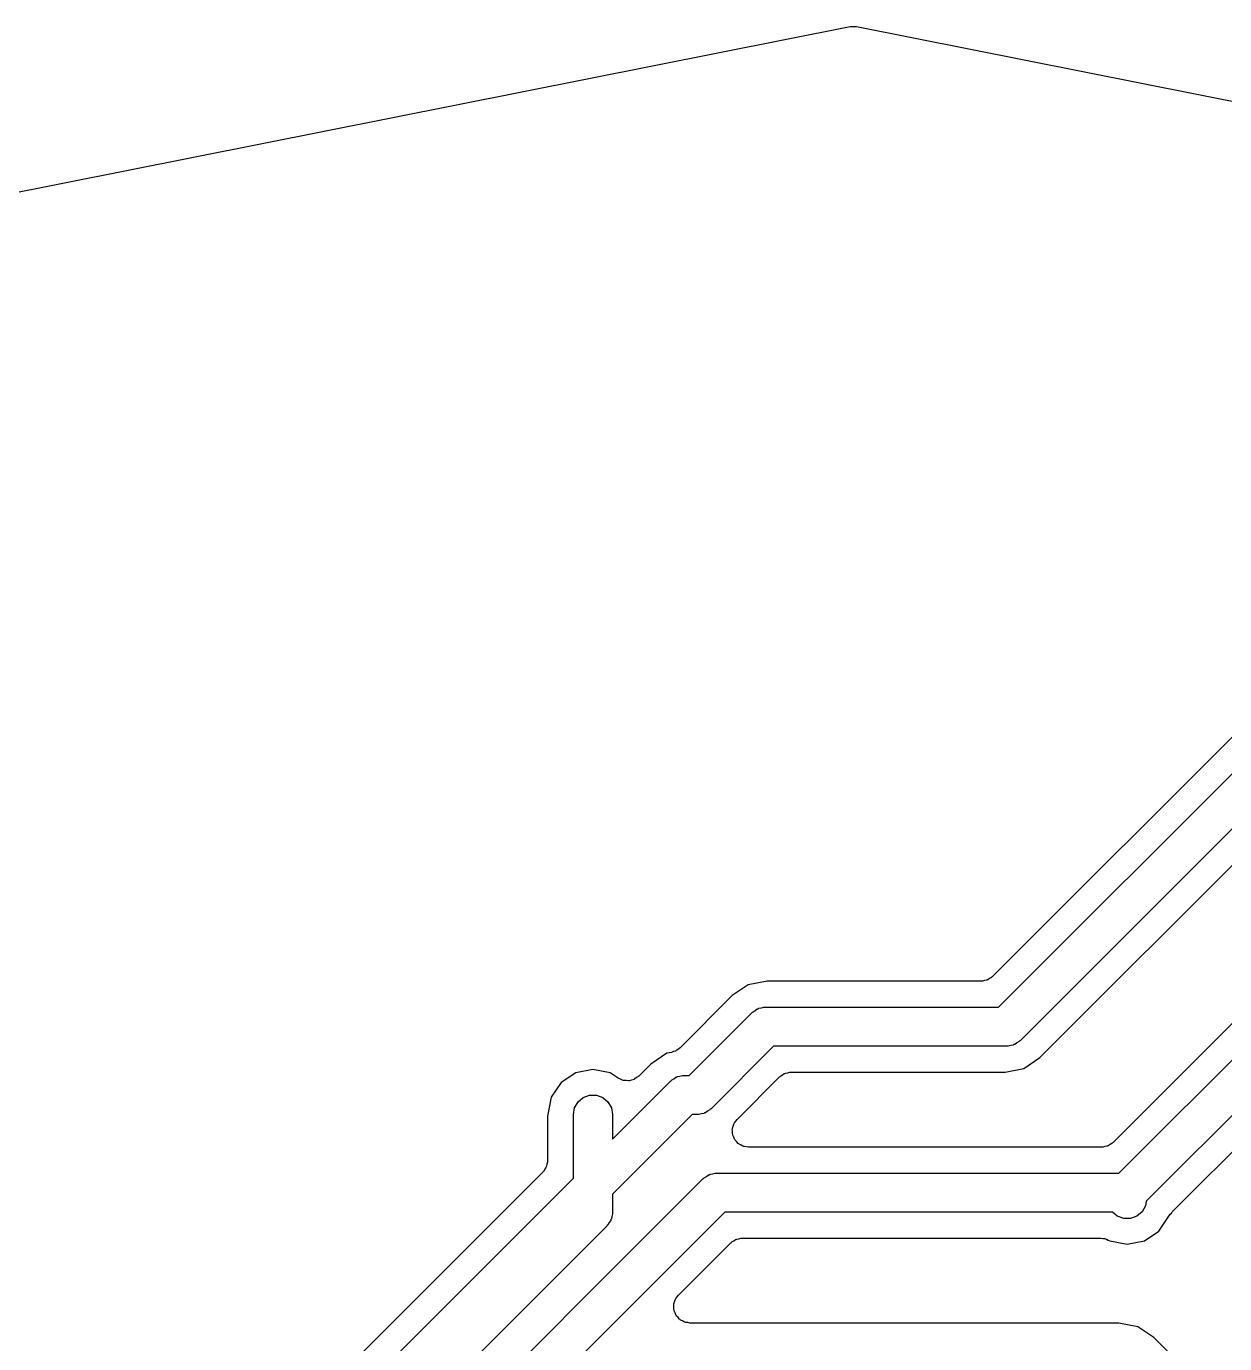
# Model space of a CAD drawing. Extents: x 76 to 124, y -113.7 to -66.
# Drawn here: x 93.65 to 102.85, y -76.11 to -65.99 of the extents above; entities that cross this region are included whole.
import ezdxf

# ---------------------------------------------------------------- set-up
doc = ezdxf.new("R2010")
doc.units = 0
doc.header["$MEASUREMENT"] = 0
doc.layers.add('BLACK', color=7, linetype='CONTINUOUS')

msp = doc.modelspace()

# ---------------------------------------------------------------- linework, layer by layer
at = {"layer": 'Black'}
for p, q in [((90.8359, -67.8122), (99.9756, -65.9942)), ((99.9756, -65.9942), (99.9784, -65.9942)), ((99.9784, -65.9942), (99.981, -65.9933)), ((99.981, -65.9933), (100, -65.9937)), ((100, -65.9937), (100.019, -65.9933)), ((100.019, -65.9933), (100.022, -65.9942)), ((100.022, -65.9942), (100.024, -65.9942)), ((100.024, -65.9942), (107.114, -67.4044)), ((104.145, -70.2119), (101.067, -73.2894)), ((101.113, -73.525), (104.294, -70.3439)), ((104.462, -70.6), (101.281, -73.7811)), ((101.43, -73.9131), (104.508, -70.8356)), ((99.3373, -73.326), (99.1924, -73.3548)), ((100.979, -73.326), (99.3373, -73.326)), ((100.984, -73.325), (100.979, -73.326)), ((100.99, -73.3255), (100.984, -73.325)), ((101.005, -73.3213), (100.99, -73.3255)), ((101.021, -73.3185), (101.005, -73.3213)), ((101.026, -73.3157), (101.021, -73.3185)), ((101.031, -73.3143), (101.026, -73.3157)), ((101.045, -73.3049), (101.031, -73.3143)), ((101.059, -73.2968), (101.045, -73.3049)), ((101.063, -73.2925), (101.059, -73.2968)), ((101.067, -73.2894), (101.063, -73.2925)), ((103.245, -73.3119), (101.992, -74.5644)), ((99.0695, -73.4369), (98.6681, -73.8383)), ((99.1924, -73.3548), (99.0695, -73.4369)), ((99.2456, -73.5503), (99.2616, -73.5391)), ((99.2616, -73.5391), (99.268, -73.5373)), ((99.268, -73.5373), (99.2737, -73.534)), ((99.2737, -73.534), (99.293, -73.5306)), ((99.293, -73.5306), (99.3119, -73.5256)), ((99.3119, -73.5256), (99.3185, -73.5261)), ((99.3185, -73.5261), (99.325, -73.525)), ((99.325, -73.525), (101.113, -73.525)), ((102.038, -74.8), (103.394, -73.4439)), ((98.7379, -74.05), (99.2189, -73.5689)), ((99.2189, -73.5689), (99.2243, -73.5651)), ((99.2243, -73.5651), (99.2286, -73.5601)), ((99.2286, -73.5601), (99.2456, -73.5503)), ((103.562, -73.7), (102.247, -75.0147)), ((98.6559, -73.8469), (98.6446, -73.8568)), ((98.6681, -73.8383), (98.6559, -73.8469)), ((99.3871, -73.825), (98.9061, -74.3061)), ((101.175, -73.825), (99.3871, -73.825)), ((101.182, -73.8239), (101.175, -73.825)), ((101.188, -73.8244), (101.182, -73.8239)), ((101.207, -73.8194), (101.188, -73.8244)), ((101.226, -73.816), (101.207, -73.8194)), ((101.232, -73.8127), (101.226, -73.816)), ((101.238, -73.8109), (101.232, -73.8127)), ((101.254, -73.7997), (101.238, -73.8109)), ((101.271, -73.7899), (101.254, -73.7997)), ((101.276, -73.7849), (101.271, -73.7899)), ((101.281, -73.7811), (101.276, -73.7849)), ((98.5674, -73.8798), (98.4445, -73.9619)), ((98.6041, -73.8725), (98.5674, -73.8798)), ((98.6181, -73.8671), (98.6041, -73.8725)), ((98.6326, -73.8632), (98.6181, -73.8671)), ((98.6382, -73.8593), (98.6326, -73.8632)), ((98.6446, -73.8568), (98.6382, -73.8593)), ((101.308, -73.9952), (101.43, -73.9131)), ((102.447, -75.0961), (103.608, -73.9356)), ((97.8674, -74.0298), (97.755, -74.105)), ((98, -74.0034), (97.8674, -74.0298)), ((98.1326, -74.0298), (98, -74.0034)), ((98.1936, -74.0706), (98.1326, -74.0298)), ((98.4445, -73.9619), (98.3514, -74.055)), ((98.6935, -74.0511), (98.7, -74.05)), ((98.7, -74.05), (98.7379, -74.05)), ((99.441, -74.0532), (99.4551, -74.0451)), ((99.4551, -74.0451), (99.4685, -74.0357)), ((99.4685, -74.0357), (99.4738, -74.0343)), ((99.4738, -74.0343), (99.4786, -74.0315)), ((99.4786, -74.0315), (99.4947, -74.0287)), ((99.4947, -74.0287), (99.5104, -74.0245)), ((99.5104, -74.0245), (99.5159, -74.025)), ((99.5159, -74.025), (99.5213, -74.024)), ((99.5213, -74.024), (101.163, -74.024)), ((101.163, -74.024), (101.308, -73.9952)), ((97.755, -74.105), (97.6798, -74.2174)), ((98.15, -74.5379), (98.5939, -74.0939)), ((98.2122, -74.0788), (98.1936, -74.0706)), ((98.2307, -74.0874), (98.2122, -74.0788)), ((98.2321, -74.0875), (98.2307, -74.0874)), ((98.2333, -74.088), (98.2321, -74.0875)), ((98.2537, -74.0894), (98.2333, -74.088)), ((98.2739, -74.0912), (98.2537, -74.0894)), ((98.2753, -74.0908), (98.2739, -74.0912)), ((98.2766, -74.0909), (98.2753, -74.0908)), ((98.2962, -74.0852), (98.2766, -74.0909)), ((98.3159, -74.0799), (98.2962, -74.0852)), ((98.317, -74.0791), (98.3159, -74.0799)), ((98.3183, -74.0787), (98.317, -74.0791)), ((98.3347, -74.0667), (98.3183, -74.0787)), ((98.3514, -74.055), (98.3347, -74.0667)), ((98.5939, -74.0939), (98.5993, -74.0901)), ((98.5993, -74.0901), (98.6036, -74.0851)), ((98.6036, -74.0851), (98.6206, -74.0753)), ((98.6206, -74.0753), (98.6366, -74.0641)), ((98.6366, -74.0641), (98.643, -74.0623)), ((98.643, -74.0623), (98.6487, -74.059)), ((98.6487, -74.059), (98.668, -74.0556)), ((98.668, -74.0556), (98.6869, -74.0506)), ((98.6869, -74.0506), (98.6935, -74.0511)), ((99.106, -74.3876), (99.433, -74.0606)), ((99.433, -74.0606), (99.4375, -74.0575)), ((99.4375, -74.0575), (99.441, -74.0532)), ((97.6798, -74.2174), (97.651, -74.3623)), ((97.8851, -74.2536), (97.925, -74.2201)), ((97.925, -74.2201), (97.974, -74.2023)), ((97.974, -74.2023), (98.026, -74.2023)), ((98.026, -74.2023), (98.075, -74.2201)), ((98.075, -74.2201), (98.1149, -74.2536)), ((97.85, -74.35), (97.859, -74.2987)), ((97.85, -74.8379), (97.85, -74.35)), ((97.859, -74.2987), (97.8851, -74.2536)), ((98.1149, -74.2536), (98.141, -74.2987)), ((98.141, -74.2987), (98.15, -74.35)), ((98.15, -74.35), (98.15, -74.5379)), ((98.7621, -74.35), (98.15, -74.9621)), ((98.8, -74.35), (98.7621, -74.35)), ((98.8065, -74.3489), (98.8, -74.35)), ((98.8131, -74.3494), (98.8065, -74.3489)), ((98.832, -74.3444), (98.8131, -74.3494)), ((98.8513, -74.341), (98.832, -74.3444)), ((98.857, -74.3377), (98.8513, -74.341)), ((98.8634, -74.3359), (98.857, -74.3377)), ((98.8794, -74.3247), (98.8634, -74.3359)), ((98.8964, -74.3149), (98.8794, -74.3247)), ((98.9007, -74.3099), (98.8964, -74.3149)), ((98.9061, -74.3061), (98.9007, -74.3099)), ((97.651, -74.3623), (97.651, -74.7037)), ((99.0712, -74.4543), (99.0768, -74.439)), ((99.0712, -74.4598), (99.0712, -74.4543)), ((99.0768, -74.439), (99.081, -74.4232)), ((99.081, -74.4232), (99.0842, -74.4187)), ((99.0842, -74.4187), (99.0861, -74.4135)), ((99.0861, -74.4135), (99.0966, -74.401)), ((99.0966, -74.401), (99.106, -74.3876)), ((99.0698, -74.4651), (99.0712, -74.4598)), ((99.0712, -74.4814), (99.0698, -74.4651)), ((99.0712, -74.4977), (99.0712, -74.4814)), ((99.0731, -74.5029), (99.0712, -74.4977)), ((99.0736, -74.5084), (99.0731, -74.5029)), ((99.0805, -74.5232), (99.0736, -74.5084)), ((99.0861, -74.5385), (99.0805, -74.5232)), ((99.0896, -74.5427), (99.0861, -74.5385)), ((99.0919, -74.5477), (99.0896, -74.5427)), ((99.1035, -74.5592), (99.0919, -74.5477)), ((99.114, -74.5718), (99.1035, -74.5592)), ((99.1188, -74.5745), (99.114, -74.5718)), ((99.1226, -74.5784), (99.1188, -74.5745)), ((99.1374, -74.5853), (99.1226, -74.5784)), ((99.1516, -74.5935), (99.1374, -74.5853)), ((99.157, -74.5944), (99.1516, -74.5935)), ((99.162, -74.5967), (99.157, -74.5944)), ((99.1783, -74.5982), (99.162, -74.5967)), ((99.1943, -74.601), (99.1783, -74.5982)), ((101.904, -74.601), (99.1943, -74.601)), ((101.909, -74.6), (101.904, -74.601)), ((101.915, -74.6005), (101.909, -74.6)), ((101.93, -74.5963), (101.915, -74.6005)), ((101.946, -74.5935), (101.93, -74.5963)), ((101.951, -74.5907), (101.946, -74.5935)), ((101.956, -74.5893), (101.951, -74.5907)), ((101.97, -74.5799), (101.956, -74.5893)), ((101.984, -74.5718), (101.97, -74.5799)), ((101.988, -74.5675), (101.984, -74.5718)), ((101.992, -74.5644), (101.988, -74.5675)), ((97.6393, -74.7565), (97.6299, -74.7699)), ((97.6407, -74.7512), (97.6393, -74.7565)), ((97.6435, -74.7464), (97.6407, -74.7512)), ((97.6463, -74.7303), (97.6435, -74.7464)), ((97.6505, -74.7146), (97.6463, -74.7303)), ((97.651, -74.7037), (97.65, -74.7091)), ((97.65, -74.7091), (97.6505, -74.7146)), ((97.6144, -74.7921), (96.9032, -75.5032)), ((97.0439, -75.6439), (97.85, -74.8379)), ((97.6175, -74.7875), (97.6144, -74.7921)), ((97.6218, -74.784), (97.6175, -74.7875)), ((97.6299, -74.7699), (97.6218, -74.784)), ((98.1939, -75.4939), (98.8439, -74.8439)), ((98.8439, -74.8439), (98.8493, -74.8401)), ((98.8493, -74.8401), (98.8536, -74.8351)), ((98.8536, -74.8351), (98.8706, -74.8253)), ((98.8706, -74.8253), (98.8866, -74.8141)), ((98.8866, -74.8141), (98.893, -74.8123)), ((98.893, -74.8123), (98.8987, -74.809)), ((98.8987, -74.809), (98.918, -74.8056)), ((98.918, -74.8056), (98.9369, -74.8006)), ((98.9369, -74.8006), (98.9435, -74.8011)), ((98.9435, -74.8011), (98.95, -74.8)), ((98.95, -74.8), (102.038, -74.8)), ((98.15, -74.9621), (98.15, -75.1)), ((102.241, -75.0513), (102.215, -75.0964)), ((102.247, -75.0147), (102.241, -75.0513)), ((98.1377, -75.157), (98.1359, -75.1634)), ((98.141, -75.1513), (98.1377, -75.157)), ((98.1444, -75.132), (98.141, -75.1513)), ((98.1494, -75.1131), (98.1444, -75.132)), ((98.15, -75.1), (98.1489, -75.1065)), ((98.1489, -75.1065), (98.1494, -75.1131)), ((99.0121, -75.1), (98.4061, -75.7061)), ((101.989, -75.1), (99.0121, -75.1)), ((102.025, -75.1299), (101.989, -75.1)), ((102.074, -75.1477), (102.025, -75.1299)), ((102.126, -75.1477), (102.074, -75.1477)), ((102.175, -75.1299), (102.126, -75.1477)), ((102.215, -75.0964), (102.175, -75.1299)), ((102.345, -75.245), (102.432, -75.115)), ((102.432, -75.115), (102.44, -75.1062)), ((102.44, -75.1062), (102.447, -75.0961)), ((98.1061, -75.2061), (97.0311, -76.2811)), ((98.1099, -75.2007), (98.1061, -75.2061)), ((98.1149, -75.1964), (98.1099, -75.2007)), ((98.1247, -75.1795), (98.1149, -75.1964)), ((98.1359, -75.1634), (98.1247, -75.1795)), ((102.233, -75.3202), (102.345, -75.245)), ((98.656, -75.7376), (99.0579, -75.3356)), ((99.0579, -75.3356), (99.0625, -75.3325)), ((99.0625, -75.3325), (99.066, -75.3282)), ((99.066, -75.3282), (99.0801, -75.3201)), ((99.0801, -75.3201), (99.0935, -75.3107)), ((99.0935, -75.3107), (99.0988, -75.3093)), ((99.0988, -75.3093), (99.1036, -75.3065)), ((99.1036, -75.3065), (99.1197, -75.3037)), ((99.1197, -75.3037), (99.1354, -75.2995)), ((99.1354, -75.2995), (99.1409, -75.3)), ((99.1409, -75.3), (99.1463, -75.299)), ((99.1463, -75.299), (101.898, -75.299)), ((101.898, -75.299), (101.913, -75.3016)), ((101.913, -75.3016), (101.927, -75.3026)), ((101.927, -75.3026), (101.934, -75.3053)), ((101.934, -75.3053), (101.941, -75.3065)), ((101.941, -75.3065), (101.954, -75.314)), ((101.954, -75.314), (101.967, -75.3201)), ((101.967, -75.3201), (101.967, -75.3202)), ((101.967, -75.3202), (102.1, -75.3466)), ((102.1, -75.3466), (102.233, -75.3202)), ((96.9032, -75.5032), (96.4782, -75.9282)), ((96.9032, -75.5032), (96.9032, -75.5032)), ((96.9439, -76.7439), (98.1939, -75.4939)), ((96.6189, -76.0689), (97.0439, -75.6439)), ((98.4061, -75.7061), (97.2, -76.9121)), ((98.631, -75.7732), (98.6342, -75.7687)), ((98.6342, -75.7687), (98.6361, -75.7635)), ((98.6361, -75.7635), (98.6466, -75.751)), ((98.6466, -75.751), (98.656, -75.7376)), ((98.6198, -75.8151), (98.6212, -75.8098)), ((98.6212, -75.8314), (98.6198, -75.8151)), ((98.6212, -75.8043), (98.6268, -75.789)), ((98.6212, -75.8098), (98.6212, -75.8043)), ((98.6212, -75.8477), (98.6212, -75.8314)), ((98.6231, -75.8529), (98.6212, -75.8477)), ((98.6236, -75.8584), (98.6231, -75.8529)), ((98.6305, -75.8732), (98.6236, -75.8584)), ((98.6268, -75.789), (98.631, -75.7732)), ((96.4782, -75.9282), (93.8619, -78.5445)), ((96.4782, -75.9282), (96.4782, -75.9282)), ((98.6361, -75.8885), (98.6305, -75.8732)), ((98.6396, -75.8927), (98.6361, -75.8885)), ((98.6419, -75.8977), (98.6396, -75.8927)), ((98.6535, -75.9092), (98.6419, -75.8977)), ((98.664, -75.9218), (98.6535, -75.9092)), ((98.6688, -75.9245), (98.664, -75.9218)), ((98.6726, -75.9284), (98.6688, -75.9245)), ((98.6874, -75.9353), (98.6726, -75.9284)), ((98.7016, -75.9435), (98.6874, -75.9353)), ((98.707, -75.9444), (98.7016, -75.9435)), ((98.712, -75.9467), (98.707, -75.9444)), ((98.7283, -75.9482), (98.712, -75.9467)), ((98.7443, -75.951), (98.7283, -75.9482)), ((102.038, -75.951), (98.7443, -75.951)), ((102.183, -75.9798), (102.038, -75.951)), ((93.9939, -78.6939), (96.6189, -76.0689)), ((102.305, -76.0619), (102.183, -75.9798)), ((103.108, -76.8645), (102.305, -76.0619))]:
    msp.add_line(p, q, dxfattribs=at)

doc.saveas('drawing.dxf')
